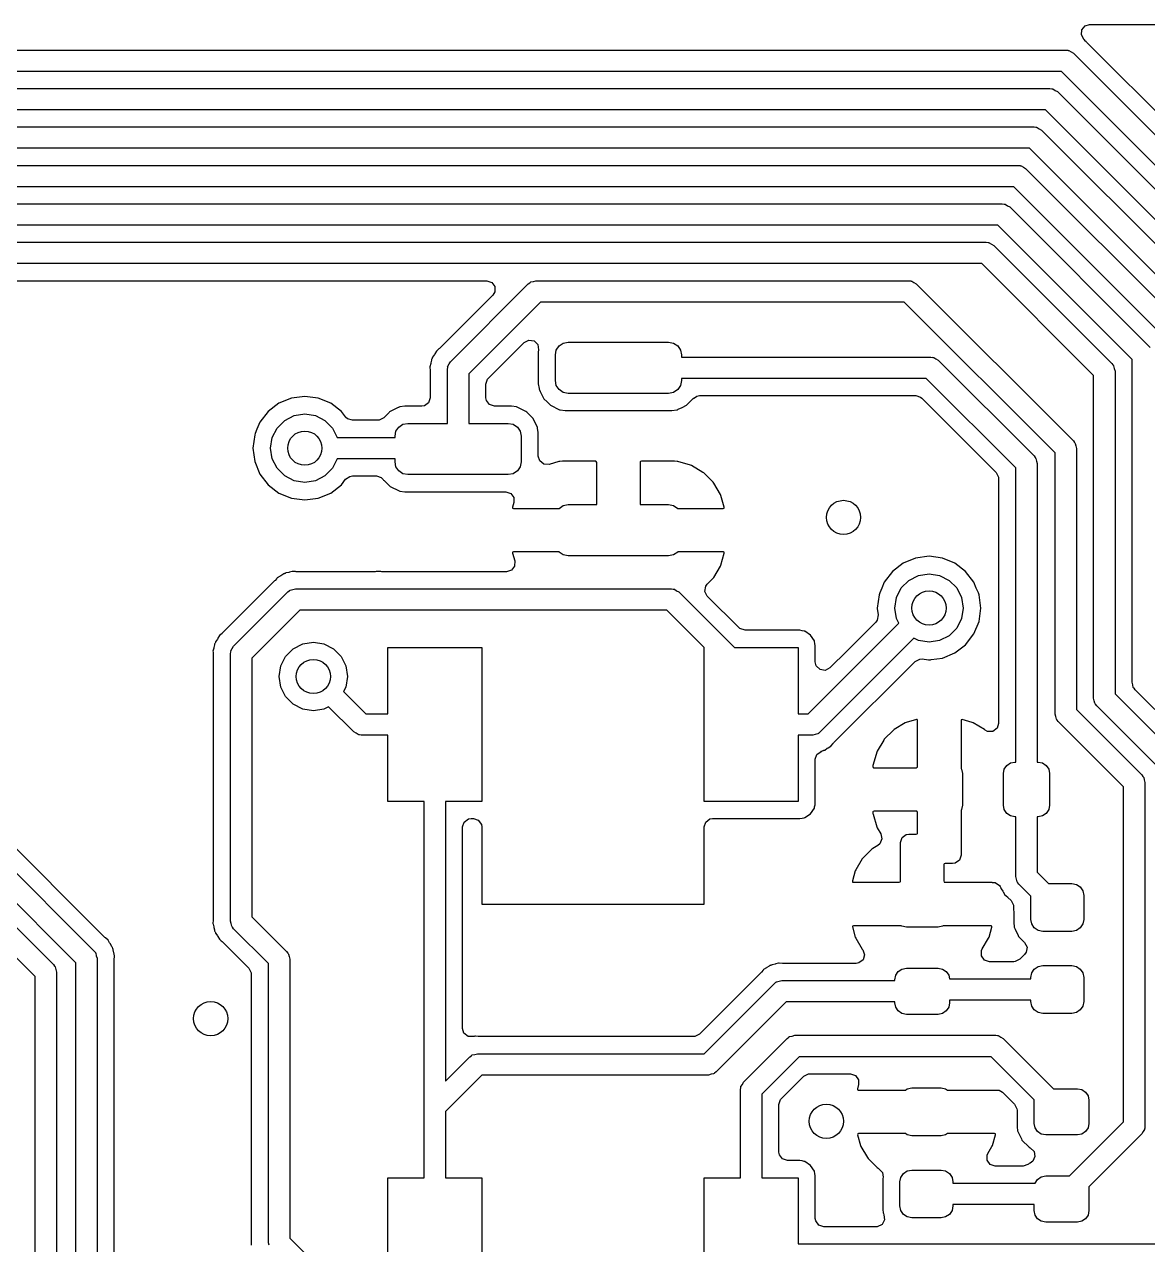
# Model space of a CAD drawing. Extents: x -27 to 355, y -108 to 35.
# Drawn here: x 295.02 to 308.16, y 20.16 to 34.42 of the extents above; entities that cross this region are included whole.
import ezdxf

# ---------------------------------------------------------------- set-up
doc = ezdxf.new("R2010")
doc.units = 0
doc.layers.add('BLACK', color=7, linetype='CONTINUOUS')

msp = doc.modelspace()

# ---------------------------------------------------------------- linework, layer by layer
at = {"layer": 'BLACK', "linetype": 'CONTINUOUS'}
for p, q in [((307.386, 34.3626), (307.425, 34.4095)), ((307.425, 34.4095), (307.478, 34.4245)), ((307.478, 34.4245), (315.991, 34.4245)), ((307.382, 34.3015), (307.386, 34.3626)), ((307.412, 34.2535), (307.382, 34.3015)), ((307.412, 34.2532), (307.412, 34.2535)), ((307.435, 34.2264), (307.412, 34.2532)), ((279.077, 34.125), (307.2, 34.125)), ((307.2, 34.125), (307.222, 34.1218)), ((307.222, 34.1218), (307.227, 34.1221)), ((307.227, 34.1221), (307.229, 34.1208)), ((307.229, 34.1208), (307.236, 34.1199)), ((307.236, 34.1199), (307.261, 34.1032)), ((307.261, 34.1032), (307.288, 34.0884)), ((307.437, 34.2234), (307.435, 34.2264)), ((307.443, 34.2171), (307.437, 34.2234)), ((312.217, 29.4433), (307.443, 34.2171)), ((307.288, 34.0884), (312.088, 29.2884)), ((307.148, 33.875), (279.129, 33.875)), ((311.875, 29.1482), (307.148, 33.875)), ((279.264, 33.6755), (307.014, 33.6755)), ((307.014, 33.6755), (307.036, 33.6723)), ((307.036, 33.6723), (307.04, 33.6726)), ((307.04, 33.6726), (307.043, 33.6713)), ((307.043, 33.6713), (307.049, 33.6703)), ((307.049, 33.6703), (307.075, 33.6536)), ((307.075, 33.6536), (307.102, 33.6389)), ((307.102, 33.6389), (311.639, 29.1022)), ((306.962, 33.4255), (279.315, 33.4255)), ((311.425, 28.962), (306.962, 33.4255)), ((279.45, 33.226), (306.828, 33.226)), ((306.828, 33.226), (306.85, 33.2228)), ((306.85, 33.2228), (306.854, 33.2231)), ((306.854, 33.2231), (306.857, 33.2217)), ((306.857, 33.2217), (306.863, 33.2208)), ((306.863, 33.2208), (306.889, 33.2041)), ((306.889, 33.2041), (306.916, 33.1893)), ((306.916, 33.1893), (311.189, 28.916)), ((306.776, 32.976), (279.502, 32.976)), ((310.976, 28.7758), (306.776, 32.976)), ((279.636, 32.7764), (306.641, 32.7764)), ((306.641, 32.7764), (306.663, 32.7732)), ((306.663, 32.7732), (306.668, 32.7736)), ((306.668, 32.7736), (306.671, 32.7722)), ((306.671, 32.7722), (306.677, 32.7713)), ((306.677, 32.7713), (306.703, 32.7546)), ((306.703, 32.7546), (306.73, 32.7398)), ((306.73, 32.7398), (310.74, 28.7298)), ((306.59, 32.5264), (279.688, 32.5264)), ((310.526, 28.5896), (306.59, 32.5264)), ((279.822, 32.3269), (306.455, 32.3269)), ((306.455, 32.3269), (306.477, 32.3237)), ((306.477, 32.3237), (306.482, 32.3241)), ((306.482, 32.3241), (306.484, 32.3227)), ((306.484, 32.3227), (306.491, 32.3218)), ((306.491, 32.3218), (306.517, 32.3051)), ((306.517, 32.3051), (306.544, 32.2903)), ((306.544, 32.2903), (308.187, 30.6465)), ((306.403, 32.0769), (279.874, 32.0769)), ((307.974, 30.5063), (306.403, 32.0769)), ((294.152, 31.8774), (306.269, 31.8774)), ((306.269, 31.8774), (306.291, 31.8742)), ((306.291, 31.8742), (306.296, 31.8745)), ((306.296, 31.8745), (306.298, 31.8732)), ((306.298, 31.8732), (306.305, 31.8723)), ((306.305, 31.8723), (306.33, 31.8556)), ((306.33, 31.8556), (306.357, 31.8408)), ((306.357, 31.8408), (307.738, 30.4603)), ((306.217, 31.6274), (294.204, 31.6274)), ((307.525, 30.3201), (306.217, 31.6274)), ((294.328, 31.4269), (300.428, 31.4269)), ((300.004, 30.4809), (300.914, 31.3913)), ((300.428, 31.4269), (300.486, 31.408)), ((300.486, 31.408), (300.522, 31.3585)), ((300.914, 31.3913), (300.932, 31.4046)), ((300.932, 31.4046), (300.935, 31.4081)), ((300.935, 31.4081), (300.938, 31.4089)), ((300.938, 31.4089), (300.943, 31.4127)), ((300.943, 31.4127), (300.973, 31.4192)), ((300.973, 31.4192), (301.003, 31.4279)), ((301.003, 31.4279), (305.363, 31.4279)), ((305.363, 31.4279), (305.385, 31.4247)), ((305.385, 31.4247), (305.389, 31.425)), ((305.389, 31.425), (305.392, 31.4237)), ((305.392, 31.4237), (305.398, 31.4227)), ((305.398, 31.4227), (305.424, 31.406)), ((305.424, 31.406), (305.451, 31.3913)), ((305.451, 31.3913), (307.288, 29.5541)), ((300.498, 31.2579), (299.875, 30.6358)), ((300.522, 31.2973), (300.498, 31.2579)), ((300.522, 31.3585), (300.522, 31.2973)), ((301.055, 31.1779), (300.217, 30.3407)), ((305.311, 31.1779), (301.055, 31.1779)), ((307.075, 29.4139), (305.311, 31.1779)), ((300.447, 30.2867), (300.866, 30.7053)), ((300.866, 30.7053), (300.92, 30.733)), ((300.92, 30.733), (300.981, 30.7235)), ((300.981, 30.7235), (301.024, 30.6802)), ((301.024, 30.6802), (301.034, 30.621)), ((301.274, 30.6661), (301.323, 30.6986)), ((301.323, 30.6986), (301.38, 30.71)), ((301.38, 30.71), (302.555, 30.71)), ((302.555, 30.71), (302.612, 30.6986)), ((302.612, 30.6986), (302.661, 30.6661)), ((299.793, 30.5322), (299.791, 30.5238)), ((299.815, 30.564), (299.793, 30.5322)), ((299.82, 30.5713), (299.815, 30.564)), ((299.822, 30.5745), (299.82, 30.5713)), ((299.839, 30.605), (299.822, 30.5745)), ((299.869, 30.6299), (299.839, 30.605)), ((299.875, 30.6358), (299.869, 30.6299)), ((301.034, 30.621), (301.029, 30.5932)), ((301.029, 30.5932), (301.029, 30.2268)), ((301.23, 30.56), (301.241, 30.6174)), ((301.23, 30.26), (301.23, 30.56)), ((301.241, 30.6174), (301.274, 30.6661)), ((302.661, 30.6661), (302.694, 30.6174)), ((302.694, 30.6174), (302.705, 30.56)), ((302.705, 30.56), (302.705, 30.535)), ((302.705, 30.535), (305.62, 30.535)), ((305.62, 30.535), (305.642, 30.5318)), ((305.642, 30.5318), (305.647, 30.5321)), ((305.647, 30.5321), (305.649, 30.5308)), ((305.649, 30.5308), (305.656, 30.5299)), ((288.334, 30.4582), (295.36, 23.4325)), ((299.773, 30.4588), (299.763, 30.4213)), ((299.763, 30.4213), (299.764, 30.4127)), ((299.764, 30.4127), (299.767, 30.3826)), ((299.775, 30.4673), (299.773, 30.4588)), ((299.78, 30.497), (299.775, 30.4673)), ((299.782, 30.5055), (299.78, 30.497)), ((299.78, 30.497), (299.78, 30.497)), ((299.786, 30.513), (299.782, 30.5055)), ((299.788, 30.5185), (299.786, 30.513)), ((299.791, 30.5238), (299.788, 30.5185)), ((299.967, 30.3925), (299.971, 30.4145)), ((299.967, 29.76), (299.967, 30.3925)), ((299.97, 30.4191), (299.972, 30.4216)), ((299.971, 30.4145), (299.97, 30.4191)), ((299.972, 30.4216), (299.973, 30.428)), ((299.973, 30.428), (299.989, 30.4539)), ((299.989, 30.4539), (300.004, 30.4809)), ((305.656, 30.5299), (305.681, 30.5132)), ((305.681, 30.5132), (305.708, 30.4984)), ((305.708, 30.4984), (306.828, 29.3784)), ((307.738, 30.4603), (307.751, 30.4424)), ((307.751, 30.4424), (307.755, 30.4394)), ((307.755, 30.4394), (307.756, 30.4367)), ((307.756, 30.4367), (307.759, 30.4315)), ((307.759, 30.4315), (307.766, 30.4014)), ((307.766, 30.4014), (307.775, 30.3719)), ((307.974, 26.7331), (307.974, 30.5063)), ((299.767, 30.3826), (299.767, 30.374)), ((299.767, 30.374), (299.767, 30.0595)), ((300.217, 30.3407), (300.217, 29.76)), ((300.418, 30.2167), (300.437, 30.2749)), ((300.437, 30.2749), (300.447, 30.2867)), ((301.241, 30.2026), (301.23, 30.26)), ((302.705, 30.26), (302.694, 30.2026)), ((305.568, 30.285), (302.705, 30.285)), ((302.705, 30.285), (302.705, 30.26)), ((306.615, 29.2382), (305.568, 30.285)), ((307.525, 26.5469), (307.525, 30.3201)), ((307.775, 30.3719), (307.775, 26.5987)), ((295.146, 23.2924), (288.194, 30.2448)), ((300.418, 30.0595), (300.418, 30.2167)), ((301.029, 30.2268), (301.03, 30.2232)), ((301.03, 30.2232), (301.03, 30.2232)), ((301.03, 30.2232), (301.039, 30.1655)), ((301.039, 30.1655), (301.04, 30.1579)), ((301.04, 30.1579), (301.043, 30.151)), ((301.043, 30.151), (301.043, 30.151)), ((301.043, 30.151), (301.052, 30.1329)), ((301.052, 30.1329), (301.091, 30.0531)), ((301.274, 30.1539), (301.241, 30.2026)), ((301.323, 30.1214), (301.274, 30.1539)), ((301.38, 30.11), (301.323, 30.1214)), ((302.555, 30.11), (301.38, 30.11)), ((302.612, 30.1214), (302.555, 30.11)), ((302.661, 30.1539), (302.612, 30.1214)), ((302.694, 30.2026), (302.661, 30.1539)), ((297.997, 29.9945), (297.872, 29.8983)), ((298.143, 30.055), (297.997, 29.9945)), ((298.3, 30.0757), (298.143, 30.055)), ((298.457, 30.055), (298.3, 30.0757)), ((298.603, 29.9945), (298.457, 30.055)), ((298.728, 29.8983), (298.603, 29.9945)), ((299.468, 29.96), (299.411, 29.9515)), ((299.472, 29.9605), (299.468, 29.96)), ((299.468, 29.96), (299.468, 29.96)), ((299.668, 29.9605), (299.472, 29.9605)), ((299.699, 29.9653), (299.668, 29.9605)), ((299.748, 30.0013), (299.699, 29.9653)), ((299.767, 30.0595), (299.748, 30.0013)), ((300.423, 30.0289), (300.418, 30.0595)), ((300.459, 29.9794), (300.423, 30.0289)), ((300.517, 29.9605), (300.459, 29.9794)), ((300.713, 29.9605), (300.517, 29.9605)), ((300.717, 29.96), (300.713, 29.9605)), ((300.774, 29.9516), (300.717, 29.96)), ((300.717, 29.96), (300.717, 29.96)), ((301.091, 30.0531), (301.097, 30.0474)), ((301.097, 30.0474), (301.133, 30.0116)), ((301.133, 30.0116), (301.174, 29.9707)), ((301.174, 29.9707), (301.278, 29.9195)), ((302.712, 29.9468), (302.762, 29.9711)), ((302.762, 29.9711), (302.77, 29.9794)), ((302.77, 29.9794), (302.844, 30.0536)), ((302.844, 30.0536), (302.846, 30.0515)), ((302.846, 30.0515), (302.884, 30.0794)), ((302.884, 30.0794), (302.916, 30.0845)), ((302.916, 30.0845), (305.444, 30.0845)), ((305.444, 30.0845), (305.502, 30.0656)), ((305.502, 30.0656), (305.514, 30.0555)), ((305.514, 30.0555), (306.386, 29.1842)), ((297.872, 29.8983), (297.775, 29.7728)), ((298.065, 29.7936), (298.176, 29.8504)), ((298.176, 29.8504), (298.3, 29.87)), ((298.3, 29.87), (298.424, 29.8504)), ((298.424, 29.8504), (298.535, 29.7936)), ((298.776, 29.8359), (298.728, 29.8983)), ((298.777, 29.8342), (298.776, 29.8359)), ((298.798, 29.8144), (298.777, 29.8342)), ((299.224, 29.8246), (299.169, 29.7967)), ((299.229, 29.8299), (299.224, 29.8246)), ((299.286, 29.8863), (299.229, 29.8299)), ((299.292, 29.8931), (299.286, 29.8863)), ((299.298, 29.8989), (299.292, 29.8931)), ((299.391, 29.9444), (299.298, 29.8989)), ((299.396, 29.947), (299.391, 29.9444)), ((299.403, 29.9504), (299.396, 29.947)), ((299.396, 29.947), (299.396, 29.947)), ((299.41, 29.9515), (299.403, 29.9504)), ((299.411, 29.9515), (299.41, 29.9515)), ((300.782, 29.9505), (300.774, 29.9516)), ((300.774, 29.9516), (300.774, 29.9516)), ((300.886, 29.8993), (300.782, 29.9505)), ((300.896, 29.8896), (300.886, 29.8993)), ((300.962, 29.8235), (300.896, 29.8896)), ((300.969, 29.8169), (300.962, 29.8235)), ((301.278, 29.9195), (301.286, 29.9184)), ((301.286, 29.9184), (301.286, 29.9184)), ((301.286, 29.9184), (301.343, 29.91)), ((301.343, 29.91), (301.343, 29.91)), ((301.343, 29.91), (301.347, 29.9095)), ((301.347, 29.9095), (302.588, 29.9095)), ((302.588, 29.9095), (302.592, 29.91)), ((302.592, 29.91), (302.649, 29.9185)), ((302.592, 29.91), (302.592, 29.91)), ((302.649, 29.9185), (302.65, 29.9185)), ((302.65, 29.9185), (302.657, 29.9196)), ((302.657, 29.9196), (302.668, 29.9251)), ((302.668, 29.9251), (302.712, 29.9468)), ((297.741, 29.6907), (297.721, 29.6417)), ((297.775, 29.7728), (297.741, 29.6907)), ((297.92, 29.5936), (297.976, 29.7051)), ((297.976, 29.7051), (298.065, 29.7936)), ((298.535, 29.7936), (298.624, 29.7051)), ((298.624, 29.7051), (298.68, 29.595)), ((298.856, 29.7955), (298.798, 29.8144)), ((299.154, 29.7955), (298.856, 29.7955)), ((299.169, 29.7967), (299.154, 29.7955)), ((299.366, 29.6674), (299.399, 29.7161)), ((299.399, 29.7161), (299.448, 29.7486)), ((299.448, 29.7486), (299.505, 29.76)), ((299.505, 29.76), (299.967, 29.76)), ((300.217, 29.76), (300.68, 29.76)), ((300.68, 29.76), (300.737, 29.7486)), ((300.737, 29.7486), (300.786, 29.7161)), ((300.786, 29.7161), (300.819, 29.6674)), ((301.02, 29.7121), (300.969, 29.8169)), ((301.021, 29.7045), (301.02, 29.7121)), ((301.029, 29.6533), (301.021, 29.7045)), ((301.021, 29.7045), (301.021, 29.7045)), ((297.715, 29.6268), (297.694, 29.47)), ((297.721, 29.6417), (297.715, 29.6268)), ((297.9, 29.47), (297.92, 29.5936)), ((298.68, 29.595), (299.355, 29.595)), ((299.355, 29.61), (299.366, 29.6674)), ((299.355, 29.595), (299.355, 29.61)), ((300.819, 29.6674), (300.83, 29.61)), ((300.83, 29.61), (300.83, 29.31)), ((301.03, 29.6432), (301.029, 29.6533)), ((301.03, 29.3755), (301.03, 29.6432)), ((307.288, 29.5541), (307.302, 29.5363)), ((307.302, 29.5363), (307.305, 29.5332)), ((307.305, 29.5332), (307.306, 29.5305)), ((297.694, 29.47), (297.715, 29.3132)), ((297.92, 29.3464), (297.9, 29.47)), ((307.075, 26.3607), (307.075, 29.4139)), ((307.306, 29.5305), (307.31, 29.5254)), ((307.31, 29.5254), (307.316, 29.4953)), ((307.316, 29.4953), (307.325, 29.4657)), ((307.325, 29.4657), (307.325, 26.4125)), ((297.715, 29.3132), (297.775, 29.1672)), ((297.976, 29.2349), (297.92, 29.3464)), ((298.68, 29.345), (298.624, 29.2349)), ((299.355, 29.345), (298.68, 29.345)), ((299.355, 29.31), (299.355, 29.345)), ((299.366, 29.2526), (299.355, 29.31)), ((299.399, 29.2039), (299.366, 29.2526)), ((300.819, 29.2526), (300.786, 29.2039)), ((300.83, 29.31), (300.819, 29.2526)), ((301.048, 29.3199), (301.03, 29.3755)), ((301.096, 29.2824), (301.048, 29.3199)), ((301.157, 29.2805), (301.096, 29.2824)), ((301.271, 29.3137), (301.157, 29.2805)), ((301.281, 29.3155), (301.271, 29.3137)), ((301.312, 29.3178), (301.281, 29.3155)), ((301.315, 29.318), (301.312, 29.3178)), ((301.705, 29.318), (301.315, 29.318)), ((301.709, 29.315), (301.705, 29.318)), ((301.714, 29.3023), (301.709, 29.315)), ((301.714, 28.81), (301.714, 29.3023)), ((302.224, 29.3139), (302.221, 29.3098)), ((302.221, 29.3098), (302.221, 28.81)), ((302.237, 29.318), (302.224, 29.3139)), ((302.62, 29.318), (302.237, 29.318)), ((302.623, 29.3178), (302.62, 29.318)), ((302.654, 29.3155), (302.623, 29.3178)), ((302.664, 29.3137), (302.654, 29.3155)), ((302.812, 29.2704), (302.664, 29.3137)), ((302.824, 29.2655), (302.812, 29.2704)), ((302.956, 29.1872), (302.824, 29.2655)), ((306.828, 29.3784), (306.842, 29.3605)), ((306.842, 29.3605), (306.845, 29.3575)), ((306.845, 29.3575), (306.846, 29.3548)), ((306.846, 29.3548), (306.85, 29.3496)), ((306.85, 29.3496), (306.856, 29.3195)), ((306.856, 29.3195), (306.865, 29.29)), ((306.865, 29.29), (306.865, 25.8)), ((297.775, 29.1672), (297.872, 29.0417)), ((298.065, 29.1464), (297.976, 29.2349)), ((298.176, 29.0896), (298.065, 29.1464)), ((298.535, 29.1464), (298.424, 29.0896)), ((298.624, 29.2349), (298.535, 29.1464)), ((298.728, 29.0417), (298.777, 29.1058)), ((298.777, 29.1058), (298.828, 29.1404)), ((298.828, 29.1404), (298.856, 29.1445)), ((298.856, 29.1445), (299.137, 29.1445)), ((299.137, 29.1445), (299.195, 29.1256)), ((299.195, 29.1256), (299.214, 29.1064)), ((299.214, 29.1064), (299.216, 29.1031)), ((299.448, 29.1714), (299.399, 29.2039)), ((299.505, 29.16), (299.448, 29.1714)), ((300.68, 29.16), (299.505, 29.16)), ((300.737, 29.1714), (300.68, 29.16)), ((300.786, 29.2039), (300.737, 29.1714)), ((302.966, 29.1797), (302.956, 29.1872)), ((303.075, 29.0709), (302.966, 29.1797)), ((306.386, 29.1842), (306.413, 29.1297)), ((306.413, 29.1297), (306.414, 29.1142)), ((306.414, 29.1142), (306.414, 26.2523)), ((306.615, 25.8), (306.615, 29.2382)), ((297.872, 29.0417), (297.997, 28.9455)), ((298.3, 29.07), (298.176, 29.0896)), ((298.424, 29.0896), (298.3, 29.07)), ((298.603, 28.9455), (298.728, 29.0417)), ((299.216, 29.1031), (299.222, 29.0974)), ((299.222, 29.0974), (299.229, 29.0904)), ((299.229, 29.0904), (299.299, 29.0207)), ((299.299, 29.0207), (299.403, 28.9695)), ((299.403, 28.9695), (299.411, 28.9684)), ((299.411, 28.9684), (299.411, 28.9684)), ((299.411, 28.9684), (299.468, 28.96)), ((303.082, 29.0611), (303.075, 29.0709)), ((303.161, 28.9288), (303.082, 29.0611)), ((297.997, 28.9455), (298.143, 28.885)), ((298.143, 28.885), (298.3, 28.8643)), ((298.3, 28.8643), (298.457, 28.885)), ((298.457, 28.885), (298.603, 28.9455)), ((299.468, 28.96), (299.468, 28.96)), ((299.468, 28.96), (299.472, 28.9595)), ((299.472, 28.9595), (300.65, 28.9595)), ((300.65, 28.9595), (300.708, 28.9406)), ((300.708, 28.9406), (300.744, 28.8911)), ((300.745, 28.8329), (300.729, 28.7791)), ((300.744, 28.8911), (300.745, 28.8329)), ((303.165, 28.9174), (303.161, 28.9288)), ((303.206, 28.7783), (303.165, 28.9174)), ((300.729, 28.7791), (300.73, 28.7671)), ((300.73, 28.7671), (300.74, 28.764)), ((300.74, 28.764), (301.273, 28.764)), ((301.273, 28.764), (301.274, 28.7661)), ((301.274, 28.7661), (301.323, 28.7986)), ((301.323, 28.7986), (301.38, 28.81)), ((301.38, 28.81), (301.714, 28.81)), ((302.221, 28.81), (302.555, 28.81)), ((302.555, 28.81), (302.612, 28.7986)), ((302.612, 28.7986), (302.661, 28.7661)), ((302.661, 28.7661), (302.662, 28.764)), ((302.662, 28.764), (303.194, 28.764)), ((303.194, 28.764), (303.206, 28.7677)), ((303.206, 28.7677), (303.206, 28.7783)), ((300.741, 28.256), (300.729, 28.2523)), ((300.729, 28.2523), (300.729, 28.2417)), ((301.273, 28.256), (300.741, 28.256)), ((301.274, 28.2539), (301.273, 28.256)), ((301.323, 28.2214), (301.274, 28.2539)), ((302.661, 28.2539), (302.612, 28.2214)), ((302.662, 28.256), (302.661, 28.2539)), ((303.195, 28.256), (302.662, 28.256)), ((303.205, 28.2529), (303.195, 28.256)), ((303.206, 28.2409), (303.205, 28.2529)), ((300.729, 28.2417), (300.755, 28.1521)), ((300.755, 28.1521), (300.753, 28.091)), ((301.38, 28.21), (301.323, 28.2214)), ((302.555, 28.21), (301.38, 28.21)), ((302.612, 28.2214), (302.555, 28.21)), ((303.165, 28.1026), (303.206, 28.2409)), ((305.297, 28.1245), (305.172, 28.0283)), ((305.443, 28.185), (305.297, 28.1245)), ((305.6, 28.2057), (305.443, 28.185)), ((305.757, 28.185), (305.6, 28.2057)), ((305.903, 28.1245), (305.757, 28.185)), ((306.028, 28.0283), (305.903, 28.1245)), ((298.011, 27.9725), (297.977, 27.953)), ((298.018, 27.9771), (298.011, 27.9725)), ((298.043, 27.9944), (298.018, 27.9771)), ((298.05, 27.9994), (298.043, 27.9944)), ((298.043, 27.9944), (298.043, 27.9944)), ((298.058, 28.0016), (298.05, 27.9994)), ((298.064, 28.0041), (298.058, 28.0016)), ((298.069, 28.0061), (298.064, 28.0041)), ((298.077, 28.0104), (298.069, 28.0061)), ((298.115, 28.0172), (298.077, 28.0104)), ((298.123, 28.019), (298.115, 28.0172)), ((298.153, 28.0269), (298.123, 28.019)), ((298.161, 28.0291), (298.153, 28.0269)), ((298.153, 28.0269), (298.153, 28.0269)), ((298.193, 28.0263), (298.161, 28.0291)), ((298.2, 28.0257), (298.193, 28.0263)), ((298.208, 28.0253), (298.2, 28.0257)), ((299.124, 28.0253), (298.208, 28.0253)), ((299.135, 28.0267), (299.124, 28.0253)), ((299.144, 28.027), (299.135, 28.0263)), ((299.135, 28.0263), (299.135, 28.0267)), ((299.152, 28.0293), (299.144, 28.027)), ((299.186, 28.0263), (299.152, 28.0293)), ((299.191, 28.0259), (299.186, 28.0263)), ((299.2, 28.0255), (299.191, 28.0259)), ((300.66, 28.0255), (299.2, 28.0255)), ((300.716, 28.0426), (300.66, 28.0255)), ((300.753, 28.091), (300.716, 28.0426)), ((303.082, 27.9589), (303.161, 28.0912)), ((303.161, 28.0912), (303.165, 28.1026)), ((305.172, 28.0283), (305.075, 27.9028)), ((305.365, 27.9236), (305.476, 27.9804)), ((305.476, 27.9804), (305.6, 28)), ((305.6, 28), (305.724, 27.9804)), ((305.724, 27.9804), (305.835, 27.9236)), ((306.125, 27.9028), (306.028, 28.0283)), ((297.946, 27.9169), (297.338, 27.3089)), ((297.952, 27.9233), (297.946, 27.9169)), ((297.972, 27.9464), (297.952, 27.9233)), ((297.977, 27.953), (297.972, 27.9464)), ((298.16, 27.8162), (298.19, 27.8248)), ((298.19, 27.8248), (299.18, 27.8248)), ((299.18, 27.8248), (299.181, 27.825)), ((299.181, 27.825), (302.587, 27.825)), ((302.587, 27.825), (302.609, 27.8218)), ((302.609, 27.8218), (302.613, 27.8221)), ((302.613, 27.8221), (302.616, 27.8208)), ((302.616, 27.8208), (302.622, 27.8199)), ((302.979, 27.7953), (302.988, 27.8557)), ((302.988, 27.8557), (303.006, 27.8808)), ((303.006, 27.8808), (303.075, 27.9491)), ((303.075, 27.9491), (303.082, 27.9589)), ((305.047, 27.8338), (305.023, 27.7767)), ((305.075, 27.9028), (305.047, 27.8338)), ((305.22, 27.7236), (305.276, 27.8351)), ((305.276, 27.8351), (305.365, 27.9236)), ((305.835, 27.9236), (305.924, 27.8351)), ((305.924, 27.8351), (305.98, 27.7236)), ((306.153, 27.8338), (306.125, 27.9028)), ((306.177, 27.7767), (306.153, 27.8338)), ((297.467, 27.154), (298.101, 27.7882)), ((298.101, 27.7882), (298.119, 27.8015)), ((298.119, 27.8015), (298.122, 27.805)), ((298.122, 27.805), (298.125, 27.8058)), ((298.125, 27.8058), (298.13, 27.8097)), ((298.13, 27.8097), (298.16, 27.8162)), ((302.622, 27.8199), (302.648, 27.8032)), ((302.648, 27.8032), (302.675, 27.7884)), ((302.675, 27.7884), (303.324, 27.14)), ((303.006, 27.7408), (302.979, 27.7953)), ((303.378, 27.3695), (303.006, 27.7408)), ((305.015, 27.7568), (304.994, 27.6)), ((305.023, 27.7767), (305.015, 27.7568)), ((305.2, 27.6), (305.22, 27.7236)), ((305.98, 27.7236), (306, 27.6)), ((306.185, 27.7568), (306.177, 27.7767)), ((306.206, 27.6), (306.185, 27.7568)), ((298.241, 27.5748), (297.68, 27.0138)), ((299.181, 27.5748), (298.241, 27.5748)), ((302.535, 27.575), (299.181, 27.575)), ((299.181, 27.575), (299.181, 27.5748)), ((302.97, 27.14), (302.535, 27.575)), ((304.994, 27.6), (304.995, 27.5936)), ((304.995, 27.5936), (304.995, 27.5936)), ((304.995, 27.5936), (305.005, 27.52)), ((305.22, 27.4764), (305.2, 27.6)), ((306, 27.6), (305.98, 27.4764)), ((306.185, 27.4432), (306.206, 27.6)), ((304.188, 26.365), (305.247, 27.4234)), ((304.977, 27.437), (304.641, 27.1012)), ((304.994, 27.4598), (304.977, 27.437)), ((305.005, 27.52), (304.994, 27.4598)), ((305.247, 27.4234), (305.22, 27.4764)), ((305.98, 27.4764), (305.924, 27.3649)), ((306.125, 27.2972), (306.185, 27.4432)), ((297.302, 27.2781), (297.284, 27.2472)), ((297.332, 27.3031), (297.302, 27.2781)), ((297.338, 27.3089), (297.332, 27.3031)), ((303.389, 27.3594), (303.378, 27.3695)), ((303.448, 27.3405), (303.389, 27.3594)), ((304.09, 27.3405), (303.448, 27.3405)), ((304.116, 27.3353), (304.09, 27.3405)), ((304.139, 27.3308), (304.116, 27.3353)), ((304.148, 27.3289), (304.139, 27.3308)), ((304.139, 27.3308), (304.139, 27.3308)), ((304.215, 27.2846), (304.148, 27.3289)), ((304.259, 27.2182), (304.215, 27.2846)), ((305.835, 27.2764), (305.724, 27.2196)), ((305.924, 27.3649), (305.835, 27.2764)), ((306.028, 27.1717), (306.125, 27.2972)), ((297.236, 27.132), (297.226, 27.0944)), ((297.238, 27.1404), (297.236, 27.132)), ((297.243, 27.1701), (297.238, 27.1404)), ((297.245, 27.1787), (297.243, 27.1701)), ((297.243, 27.1701), (297.243, 27.1701)), ((297.249, 27.1862), (297.245, 27.1787)), ((297.251, 27.1917), (297.249, 27.1862)), ((297.254, 27.1969), (297.251, 27.1917)), ((297.256, 27.2053), (297.254, 27.1969)), ((297.278, 27.2371), (297.256, 27.2053)), ((297.283, 27.2444), (297.278, 27.2371)), ((297.284, 27.2472), (297.283, 27.2444)), ((297.436, 27.1011), (297.452, 27.127)), ((297.452, 27.127), (297.467, 27.154)), ((298.076, 27.0351), (298.165, 27.1236)), ((298.165, 27.1236), (298.276, 27.1804)), ((298.276, 27.1804), (298.4, 27.2)), ((298.4, 27.2), (298.524, 27.1804)), ((298.524, 27.1804), (298.635, 27.1236)), ((298.635, 27.1236), (298.724, 27.0351)), ((299.27, 26.365), (299.27, 27.14)), ((299.27, 27.14), (300.37, 27.14)), ((300.37, 27.14), (300.37, 25.34)), ((302.97, 25.34), (302.97, 27.14)), ((302.97, 27.14), (302.97, 27.14)), ((303.324, 27.14), (304.07, 27.14)), ((304.07, 27.14), (304.07, 26.365)), ((304.261, 27.2087), (304.259, 27.2182)), ((304.265, 27.1878), (304.261, 27.2087)), ((304.261, 27.2087), (304.261, 27.2087)), ((304.27, 27.1597), (304.265, 27.1878)), ((304.27, 26.9698), (304.27, 27.1597)), ((305.423, 27.2466), (304.328, 26.1516)), ((305.476, 27.2196), (305.423, 27.2466)), ((305.6, 27.2), (305.476, 27.2196)), ((305.724, 27.2196), (305.6, 27.2)), ((305.903, 27.0755), (306.028, 27.1717)), ((297.226, 27.0944), (297.227, 27.0858)), ((297.227, 27.0858), (297.23, 27.0557)), ((297.23, 27.0557), (297.23, 27.0471)), ((297.23, 27.0471), (297.23, 23.9584)), ((297.43, 27.0656), (297.434, 27.0877)), ((297.43, 23.9399), (297.43, 27.0656)), ((297.433, 27.0923), (297.435, 27.0947)), ((297.434, 27.0877), (297.433, 27.0923)), ((297.435, 27.0947), (297.436, 27.1011)), ((297.68, 27.0138), (297.68, 23.9917)), ((298.02, 26.9236), (298.076, 27.0351)), ((298.724, 27.0351), (298.78, 26.9236)), ((304.281, 26.9249), (304.27, 26.9698)), ((304.641, 27.1012), (304.44, 26.8998)), ((304.483, 26.0229), (305.437, 26.9767)), ((305.437, 26.9767), (305.492, 27.0045)), ((305.492, 27.0045), (305.52, 27.0049)), ((305.52, 27.0049), (305.594, 26.9952)), ((305.594, 26.9952), (305.594, 26.9952)), ((305.594, 26.9952), (305.6, 26.9943)), ((305.6, 26.9943), (305.616, 26.9964)), ((305.616, 26.9964), (305.626, 26.9977)), ((305.626, 26.9977), (305.757, 27.015)), ((305.757, 27.015), (305.903, 27.0755)), ((292.525, 26.903), (295.834, 23.5937)), ((295.963, 23.7486), (292.754, 26.9571)), ((298, 26.8), (298.02, 26.9236)), ((298.78, 26.9236), (298.8, 26.8)), ((304.325, 26.8816), (304.281, 26.9249)), ((304.385, 26.8721), (304.325, 26.8816)), ((304.44, 26.8998), (304.385, 26.8721)), ((295.621, 23.4536), (292.312, 26.7629)), ((298.02, 26.6764), (298, 26.8)), ((298.8, 26.8), (298.78, 26.6764)), ((307.983, 26.7035), (307.974, 26.7331)), ((307.989, 26.6734), (307.983, 26.7035)), ((298.076, 26.5649), (298.02, 26.6764)), ((298.165, 26.4764), (298.076, 26.5649)), ((298.78, 26.6764), (298.753, 26.6234)), ((298.753, 26.6234), (299.012, 26.365)), ((307.533, 26.5173), (307.525, 26.5469)), ((307.775, 26.5987), (308.538, 25.8353)), ((307.993, 26.6683), (307.989, 26.6734)), ((307.994, 26.6656), (307.993, 26.6683)), ((307.997, 26.6625), (307.994, 26.6656)), ((308.011, 26.6447), (307.997, 26.6625)), ((308.774, 25.8813), (308.011, 26.6447)), ((298.276, 26.4196), (298.165, 26.4764)), ((298.4, 26.4), (298.276, 26.4196)), ((298.524, 26.4196), (298.4, 26.4)), ((298.577, 26.4466), (298.524, 26.4196)), ((298.872, 26.1516), (298.577, 26.4466)), ((307.325, 26.4125), (308.088, 25.6491)), ((307.54, 26.4872), (307.533, 26.5173)), ((307.544, 26.4821), (307.54, 26.4872)), ((307.544, 26.4794), (307.544, 26.4821)), ((307.548, 26.4763), (307.544, 26.4794)), ((307.561, 26.4585), (307.548, 26.4763)), ((308.325, 25.6951), (307.561, 26.4585)), ((299.012, 26.365), (299.27, 26.365)), ((304.07, 26.365), (304.188, 26.365)), ((305.322, 26.2566), (305.193, 26.1803)), ((305.334, 26.2615), (305.322, 26.2566)), ((305.452, 26.2959), (305.334, 26.2615)), ((305.462, 26.2957), (305.452, 26.2959)), ((305.466, 26.2843), (305.462, 26.2957)), ((305.466, 25.7422), (305.466, 26.2843)), ((305.977, 26.2953), (305.974, 26.2851)), ((305.974, 26.2851), (305.974, 25.7252)), ((305.989, 26.2956), (305.977, 26.2953)), ((306.106, 26.2615), (305.989, 26.2956)), ((306.118, 26.2566), (306.106, 26.2615)), ((306.247, 26.1803), (306.118, 26.2566)), ((306.414, 26.2523), (306.396, 26.1941)), ((307.084, 26.3311), (307.075, 26.3607)), ((307.09, 26.3011), (307.084, 26.3311)), ((307.094, 26.2959), (307.09, 26.3011)), ((307.095, 26.2932), (307.094, 26.2959)), ((307.098, 26.2901), (307.095, 26.2932)), ((307.112, 26.2723), (307.098, 26.2901)), ((307.875, 25.5089), (307.112, 26.2723)), ((298.899, 26.1368), (298.872, 26.1516)), ((298.924, 26.1201), (298.899, 26.1368)), ((298.931, 26.1192), (298.924, 26.1201)), ((298.933, 26.1179), (298.931, 26.1192)), ((298.938, 26.1182), (298.933, 26.1179)), ((298.96, 26.115), (298.938, 26.1182)), ((299.27, 26.115), (298.96, 26.115)), ((299.27, 25.34), (299.27, 26.115)), ((304.24, 26.115), (304.07, 26.115)), ((304.07, 26.115), (304.07, 25.34)), ((304.27, 26.1237), (304.24, 26.115)), ((304.3, 26.1301), (304.27, 26.1237)), ((304.305, 26.134), (304.3, 26.1301)), ((304.308, 26.1348), (304.305, 26.134)), ((304.311, 26.1383), (304.308, 26.1348)), ((304.328, 26.1516), (304.311, 26.1383)), ((305.183, 26.1727), (305.077, 26.0666)), ((305.193, 26.1803), (305.183, 26.1727)), ((306.255, 26.1741), (306.247, 26.1803)), ((306.285, 26.1582), (306.255, 26.1741)), ((306.346, 26.1582), (306.285, 26.1582)), ((306.396, 26.1941), (306.346, 26.1582)), ((304.412, 25.9627), (304.419, 25.9674)), ((304.419, 25.9674), (304.452, 25.9868)), ((304.452, 25.9868), (304.477, 26.0166)), ((304.477, 26.0166), (304.483, 26.0229)), ((305.07, 26.0569), (304.993, 25.9278)), ((305.077, 26.0666), (305.07, 26.0569)), ((304.27, 25.8318), (304.289, 25.89)), ((304.27, 25.3203), (304.27, 25.8318)), ((304.289, 25.89), (304.337, 25.9243)), ((304.336, 25.9249), (304.339, 25.9258)), ((304.337, 25.9243), (304.336, 25.9249)), ((304.339, 25.9259), (304.34, 25.9261)), ((304.339, 25.9258), (304.339, 25.9259)), ((304.34, 25.9261), (304.345, 25.9279)), ((304.345, 25.9279), (304.353, 25.9294)), ((304.353, 25.9294), (304.361, 25.9337)), ((304.361, 25.9337), (304.366, 25.9357)), ((304.366, 25.9357), (304.371, 25.9382)), ((304.371, 25.9382), (304.38, 25.9404)), ((304.38, 25.9404), (304.41, 25.9619)), ((304.41, 25.9619), (304.412, 25.9627)), ((304.988, 25.9164), (304.946, 25.7712)), ((304.993, 25.9278), (304.988, 25.9164)), ((304.946, 25.7712), (304.944, 25.7613)), ((304.944, 25.7613), (304.944, 25.7496)), ((304.944, 25.7496), (304.947, 25.7367)), ((304.947, 25.7367), (304.949, 25.7346)), ((304.949, 25.7346), (304.952, 25.734)), ((304.952, 25.734), (305.45, 25.734)), ((305.45, 25.734), (305.463, 25.7381)), ((305.463, 25.7381), (305.466, 25.7422)), ((305.974, 25.7252), (305.98, 25.7167)), ((305.98, 25.7167), (305.99, 25.665)), ((306.47, 25.665), (306.48, 25.7167)), ((306.48, 25.7167), (306.51, 25.7605)), ((306.51, 25.7605), (306.553, 25.7897)), ((306.553, 25.7897), (306.605, 25.8)), ((306.605, 25.8), (306.615, 25.8)), ((306.865, 25.8), (306.875, 25.8)), ((306.875, 25.8), (306.927, 25.7897)), ((306.927, 25.7897), (306.97, 25.7605)), ((306.97, 25.7605), (307, 25.7167)), ((307, 25.7167), (307.01, 25.665)), ((305.99, 25.665), (305.99, 25.295)), ((306.47, 25.295), (306.47, 25.665)), ((307.01, 25.665), (307.01, 25.295)), ((308.088, 25.6491), (308.102, 25.6312)), ((308.102, 25.6312), (308.105, 25.6282)), ((308.105, 25.6282), (308.106, 25.6255)), ((308.106, 25.6255), (308.11, 25.6203)), ((308.11, 25.6203), (308.116, 25.5902)), ((308.116, 25.5902), (308.125, 25.5607)), ((308.125, 25.5607), (308.125, 21.54)), ((307.875, 21.5918), (307.875, 25.5089)), ((299.695, 25.34), (299.27, 25.34)), ((299.695, 20.94), (299.695, 25.34)), ((300.37, 25.34), (299.945, 25.34)), ((299.945, 25.34), (299.945, 22.0686)), ((304.07, 25.34), (302.97, 25.34)), ((304.215, 25.1954), (304.259, 25.2618)), ((304.259, 25.2618), (304.261, 25.2745)), ((304.261, 25.2745), (304.267, 25.3013)), ((304.267, 25.3013), (304.27, 25.3203)), ((305.99, 25.295), (305.98, 25.2433)), ((306.48, 25.2433), (306.47, 25.295)), ((307.01, 25.295), (307, 25.2433)), ((300.164, 25.0987), (300.214, 25.1347)), ((300.214, 25.1347), (300.244, 25.1395)), ((300.244, 25.1395), (300.271, 25.1395)), ((300.271, 25.1395), (300.329, 25.1206)), ((300.329, 25.1206), (300.365, 25.0711)), ((302.989, 25.0987), (303.038, 25.1347)), ((303.038, 25.1347), (303.069, 25.1395)), ((303.069, 25.1395), (304.09, 25.1395)), ((304.09, 25.1395), (304.117, 25.1449)), ((304.117, 25.1449), (304.139, 25.1492)), ((304.139, 25.1492), (304.148, 25.1511)), ((304.139, 25.1492), (304.139, 25.1492)), ((304.148, 25.1511), (304.215, 25.1954)), ((304.945, 25.2219), (304.943, 25.2193)), ((304.943, 25.2193), (304.943, 25.2163)), ((304.943, 25.2163), (304.944, 25.1987)), ((304.944, 25.1987), (304.946, 25.1888)), ((304.958, 25.226), (304.945, 25.2219)), ((304.946, 25.1888), (304.988, 25.0436)), ((305.458, 25.226), (304.958, 25.226)), ((305.462, 25.223), (305.458, 25.226)), ((305.466, 25.2103), (305.462, 25.223)), ((305.466, 24.9662), (305.466, 25.2103)), ((305.98, 25.2433), (305.974, 25.2348)), ((305.974, 25.2348), (305.974, 24.711)), ((306.51, 25.1995), (306.48, 25.2433)), ((306.553, 25.1703), (306.51, 25.1995)), ((306.605, 25.16), (306.553, 25.1703)), ((306.615, 25.16), (306.605, 25.16)), ((306.615, 24.46), (306.615, 25.16)), ((306.875, 25.16), (306.865, 25.16)), ((306.865, 25.16), (306.865, 24.5118)), ((306.927, 25.1703), (306.875, 25.16)), ((306.97, 25.1995), (306.927, 25.1703)), ((307, 25.2433), (306.97, 25.1995)), ((300.145, 25.0405), (300.164, 25.0987)), ((300.145, 22.6847), (300.145, 25.0405)), ((300.365, 25.0711), (300.37, 25.0405)), ((300.37, 25.0405), (300.37, 24.14)), ((302.97, 25.0405), (302.989, 25.0987)), ((302.97, 24.14), (302.97, 25.0405)), ((304.988, 25.0436), (304.993, 25.0322)), ((304.993, 25.0322), (305.036, 24.9602)), ((305.001, 24.8246), (304.943, 24.7903)), ((305.025, 24.8443), (305.001, 24.8246)), ((305.049, 24.9005), (305.025, 24.8443)), ((305.036, 24.9602), (305.049, 24.9005)), ((305.266, 24.859), (305.285, 24.9172)), ((305.266, 24.4022), (305.266, 24.859)), ((305.285, 24.9172), (305.334, 24.9532)), ((305.334, 24.9532), (305.365, 24.958)), ((305.365, 24.958), (305.45, 24.958)), ((305.45, 24.958), (305.463, 24.9621)), ((305.463, 24.9621), (305.466, 24.9662)), ((304.933, 24.7827), (304.827, 24.6766)), ((304.943, 24.7903), (304.933, 24.7827)), ((305.974, 24.711), (305.955, 24.6528)), ((304.82, 24.6669), (304.743, 24.5378)), ((304.827, 24.6766), (304.82, 24.6669)), ((305.777, 24.6079), (305.774, 24.6038)), ((305.774, 24.6038), (305.774, 24.4097)), ((305.79, 24.612), (305.777, 24.6079)), ((305.875, 24.612), (305.79, 24.612)), ((305.906, 24.6168), (305.875, 24.612)), ((305.955, 24.6528), (305.906, 24.6168)), ((304.738, 24.5264), (304.704, 24.4091)), ((304.704, 24.4091), (304.705, 24.3971)), ((304.705, 24.3971), (304.715, 24.394)), ((304.743, 24.5378), (304.738, 24.5264)), ((305.25, 24.394), (305.263, 24.3981)), ((305.263, 24.3981), (305.266, 24.4022)), ((305.774, 24.4097), (305.778, 24.397)), ((305.778, 24.397), (305.782, 24.394)), ((306.624, 24.4305), (306.615, 24.46)), ((306.63, 24.4004), (306.624, 24.4305)), ((306.634, 24.3952), (306.63, 24.4004)), ((306.865, 24.5118), (306.997, 24.38)), ((304.715, 24.394), (305.25, 24.394)), ((305.782, 24.394), (306.34, 24.394)), ((306.34, 24.394), (306.34, 24.3905)), ((306.34, 24.3905), (306.375, 24.3905)), ((306.375, 24.3905), (306.424, 24.3546)), ((306.424, 24.3546), (306.43, 24.3459)), ((306.43, 24.3459), (306.43, 24.3457)), ((306.43, 24.3457), (306.434, 24.3363)), ((306.434, 24.3363), (306.435, 24.3365)), ((306.435, 24.3365), (306.438, 24.3287)), ((306.438, 24.3287), (306.44, 24.3203)), ((306.44, 24.3203), (306.454, 24.3005)), ((306.454, 24.3005), (306.463, 24.2885)), ((306.463, 24.2885), (306.467, 24.2812)), ((306.467, 24.2812), (306.487, 24.2475)), ((306.635, 24.3925), (306.634, 24.3952)), ((306.638, 24.3894), (306.635, 24.3925)), ((306.652, 24.3716), (306.638, 24.3894)), ((306.79, 24.2332), (306.652, 24.3716)), ((306.997, 24.38), (307.27, 24.38)), ((307.27, 24.38), (307.324, 24.3693)), ((307.324, 24.3693), (307.369, 24.339)), ((307.369, 24.339), (307.399, 24.2936)), ((307.399, 24.2936), (307.41, 24.24)), ((300.37, 24.14), (302.97, 24.14)), ((306.487, 24.2475), (306.503, 24.2342)), ((306.503, 24.2342), (306.517, 24.2226)), ((306.517, 24.2226), (306.523, 24.2167)), ((306.523, 24.2167), (306.561, 24.1792)), ((306.561, 24.1792), (306.588, 24.1247)), ((306.588, 24.1247), (306.589, 24.1092)), ((306.79, 23.96), (306.79, 24.2332)), ((307.41, 24.24), (307.41, 23.96)), ((297.68, 23.9917), (298.088, 23.5838)), ((306.589, 24.1092), (306.59, 24.0102)), ((306.59, 24.0102), (306.59, 23.9201)), ((297.23, 23.9498), (297.226, 23.9111)), ((297.226, 23.9111), (297.228, 23.9027)), ((297.228, 23.9027), (297.236, 23.8735)), ((297.23, 23.9584), (297.23, 23.9498)), ((297.236, 23.8735), (297.238, 23.8651)), ((297.238, 23.8651), (297.243, 23.838)), ((297.243, 23.838), (297.245, 23.8269)), ((297.245, 23.8269), (297.249, 23.8194)), ((297.439, 23.9103), (297.43, 23.9399)), ((297.446, 23.8803), (297.439, 23.9103)), ((297.45, 23.8751), (297.446, 23.8803)), ((297.45, 23.8724), (297.45, 23.8751)), ((297.454, 23.8693), (297.45, 23.8724)), ((297.467, 23.8515), (297.454, 23.8693)), ((297.875, 23.4436), (297.467, 23.8515)), ((304.716, 23.886), (304.704, 23.8823)), ((304.704, 23.8823), (304.704, 23.8717)), ((304.704, 23.8717), (304.738, 23.7536)), ((305.275, 23.886), (304.716, 23.886)), ((305.283, 23.8803), (305.275, 23.886)), ((305.335, 23.87), (305.283, 23.8803)), ((305.705, 23.87), (305.335, 23.87)), ((305.757, 23.8803), (305.705, 23.87)), ((305.765, 23.886), (305.757, 23.8803)), ((306.325, 23.886), (305.765, 23.886)), ((306.302, 23.7536), (306.336, 23.8709)), ((306.335, 23.8829), (306.325, 23.886)), ((306.336, 23.8709), (306.335, 23.8829)), ((306.59, 23.9201), (306.59, 23.9169)), ((306.59, 23.9169), (306.59, 23.9169)), ((306.59, 23.9169), (306.594, 23.8829)), ((306.594, 23.8829), (306.596, 23.8705)), ((306.596, 23.8705), (306.608, 23.8454)), ((306.608, 23.8454), (306.642, 23.7717)), ((306.801, 23.9064), (306.79, 23.96)), ((306.831, 23.861), (306.801, 23.9064)), ((306.876, 23.8307), (306.831, 23.861)), ((306.93, 23.82), (306.876, 23.8307)), ((307.324, 23.8307), (307.27, 23.82)), ((307.369, 23.861), (307.324, 23.8307)), ((307.399, 23.9064), (307.369, 23.861)), ((307.41, 23.96), (307.399, 23.9064)), ((295.969, 23.7428), (295.963, 23.7486)), ((295.999, 23.7178), (295.969, 23.7428)), ((296.018, 23.6855), (295.999, 23.7178)), ((296.019, 23.6841), (296.018, 23.6855)), ((296.023, 23.6769), (296.019, 23.6841)), ((297.249, 23.8194), (297.251, 23.8139)), ((297.251, 23.8139), (297.254, 23.8086)), ((297.254, 23.8086), (297.256, 23.8002)), ((297.256, 23.8002), (297.27, 23.7807)), ((297.27, 23.7807), (297.278, 23.7684)), ((297.278, 23.7684), (297.283, 23.7611)), ((297.283, 23.7611), (297.302, 23.7274)), ((297.302, 23.7274), (297.323, 23.7103)), ((297.323, 23.7103), (297.332, 23.7025)), ((297.332, 23.7025), (297.338, 23.6966)), ((297.338, 23.6966), (297.646, 23.3896)), ((304.738, 23.7536), (304.743, 23.7422)), ((304.743, 23.7422), (304.82, 23.6131)), ((306.221, 23.6149), (306.297, 23.7422)), ((306.297, 23.7422), (306.302, 23.7536)), ((306.642, 23.7717), (306.647, 23.7617)), ((306.647, 23.7617), (306.718, 23.69)), ((306.718, 23.69), (306.746, 23.6355)), ((307.27, 23.82), (306.93, 23.82)), ((295.834, 23.5937), (295.848, 23.5759)), ((295.848, 23.5759), (295.851, 23.5729)), ((295.851, 23.5729), (295.852, 23.5702)), ((295.852, 23.5702), (295.856, 23.565)), ((295.856, 23.565), (295.862, 23.5349)), ((296.045, 23.645), (296.023, 23.6769)), ((296.048, 23.6367), (296.045, 23.645)), ((296.05, 23.6314), (296.048, 23.6367)), ((296.052, 23.6259), (296.05, 23.6314)), ((296.056, 23.6184), (296.052, 23.6259)), ((296.058, 23.6099), (296.056, 23.6184)), ((296.063, 23.5801), (296.058, 23.6099)), ((296.058, 23.6099), (296.058, 23.6099)), ((296.065, 23.5717), (296.063, 23.5801)), ((296.075, 23.5342), (296.065, 23.5717)), ((298.088, 23.5838), (298.102, 23.5659)), ((298.102, 23.5659), (298.105, 23.5629)), ((298.105, 23.5629), (298.106, 23.5602)), ((298.106, 23.5602), (298.11, 23.555)), ((298.11, 23.555), (298.116, 23.5249)), ((304.82, 23.6131), (304.826, 23.6052)), ((304.826, 23.6052), (304.847, 23.5476)), ((304.847, 23.5476), (304.83, 23.4888)), ((306.212, 23.5951), (306.221, 23.6149)), ((306.212, 23.5339), (306.212, 23.5951)), ((306.718, 23.55), (306.663, 23.4945)), ((306.737, 23.5751), (306.718, 23.55)), ((306.746, 23.6355), (306.737, 23.5751)), ((295.36, 23.4325), (295.373, 23.4147)), ((295.373, 23.4147), (295.377, 23.4117)), ((295.377, 23.4117), (295.377, 23.409)), ((295.377, 23.409), (295.381, 23.4038)), ((295.381, 23.4038), (295.388, 23.3737)), ((295.621, 19.4541), (295.621, 23.4536)), ((295.862, 23.5349), (295.871, 23.5054)), ((295.871, 23.5054), (295.871, 19.5059)), ((296.071, 23.4868), (296.072, 23.4954)), ((296.071, 19.6299), (296.071, 23.4868)), ((296.072, 23.4954), (296.074, 23.5217)), ((296.074, 23.5217), (296.075, 23.5342)), ((297.875, 20.1795), (297.875, 23.4436)), ((298.116, 23.5249), (298.125, 23.4954)), ((298.125, 23.4954), (298.125, 20.2313)), ((303.73, 23.4146), (303.705, 23.3973)), ((303.737, 23.4196), (303.73, 23.4146)), ((303.73, 23.4146), (303.73, 23.4146)), ((303.745, 23.4218), (303.737, 23.4196)), ((303.751, 23.4243), (303.745, 23.4218)), ((303.756, 23.4263), (303.751, 23.4243)), ((303.764, 23.4306), (303.756, 23.4263)), ((303.802, 23.4373), (303.764, 23.4306)), ((303.81, 23.4392), (303.802, 23.4373)), ((303.84, 23.447), (303.81, 23.4392)), ((303.848, 23.4493), (303.84, 23.447)), ((303.84, 23.447), (303.84, 23.447)), ((303.887, 23.4459), (303.848, 23.4493)), ((303.895, 23.4455), (303.887, 23.4459)), ((303.887, 23.4459), (303.887, 23.4459)), ((304.748, 23.4455), (303.895, 23.4455)), ((304.781, 23.4514), (304.748, 23.4455)), ((304.83, 23.4888), (304.781, 23.4514)), ((306.248, 23.4844), (306.212, 23.5339)), ((306.307, 23.4655), (306.248, 23.4844)), ((306.593, 23.4655), (306.307, 23.4655)), ((306.608, 23.4667), (306.593, 23.4655)), ((306.663, 23.4945), (306.608, 23.4667)), ((306.831, 23.379), (306.876, 23.4093)), ((306.876, 23.4093), (306.93, 23.42)), ((306.93, 23.42), (307.27, 23.42)), ((307.27, 23.42), (307.324, 23.4093)), ((307.324, 23.4093), (307.369, 23.379)), ((295.146, 19.025), (295.146, 23.2924)), ((295.388, 23.3737), (295.396, 23.3441)), ((295.396, 23.3441), (295.396, 19.025)), ((297.646, 23.3896), (297.673, 23.335)), ((297.673, 23.335), (297.674, 23.3196)), ((297.674, 23.3196), (297.674, 20.198)), ((303.634, 23.3371), (303.267, 22.9705)), ((303.639, 23.3434), (303.634, 23.3371)), ((303.659, 23.3666), (303.639, 23.3434)), ((303.664, 23.3732), (303.659, 23.3666)), ((303.698, 23.3926), (303.664, 23.3732)), ((303.705, 23.3973), (303.698, 23.3926)), ((305.2, 23.255), (305.21, 23.3067)), ((305.2, 23.245), (305.2, 23.255)), ((305.21, 23.3067), (305.24, 23.3505)), ((305.24, 23.3505), (305.283, 23.3797)), ((305.283, 23.3797), (305.335, 23.39)), ((305.335, 23.39), (305.705, 23.39)), ((305.705, 23.39), (305.757, 23.3797)), ((305.757, 23.3797), (305.8, 23.3505)), ((305.8, 23.3505), (305.83, 23.3067)), ((305.83, 23.3067), (305.838, 23.265)), ((305.838, 23.265), (306.79, 23.265)), ((306.79, 23.28), (306.801, 23.3336)), ((306.79, 23.265), (306.79, 23.28)), ((306.801, 23.3336), (306.831, 23.379)), ((307.369, 23.379), (307.399, 23.3336)), ((307.399, 23.3336), (307.41, 23.28)), ((307.41, 23.28), (307.41, 23)), ((302.97, 22.39), (303.788, 23.2084)), ((303.788, 23.2084), (303.806, 23.2217)), ((303.806, 23.2217), (303.809, 23.2252)), ((303.809, 23.2252), (303.812, 23.226)), ((303.812, 23.226), (303.817, 23.2299)), ((303.817, 23.2299), (303.847, 23.2363)), ((303.847, 23.2363), (303.877, 23.245)), ((303.877, 23.245), (305.2, 23.245)), ((303.267, 22.9705), (302.916, 22.6195)), ((303.929, 22.995), (303.11, 22.1766)), ((305.2, 22.995), (303.929, 22.995)), ((305.2, 22.985), (305.2, 22.995)), ((305.21, 22.9333), (305.2, 22.985)), ((305.84, 22.985), (305.83, 22.9333)), ((306.79, 23.015), (305.84, 23.015)), ((305.84, 23.015), (305.84, 22.985)), ((306.79, 23), (306.79, 23.015)), ((306.801, 22.9464), (306.79, 23)), ((307.41, 23), (307.399, 22.9464)), ((305.24, 22.8895), (305.21, 22.9333)), ((305.283, 22.8603), (305.24, 22.8895)), ((305.335, 22.85), (305.283, 22.8603)), ((305.705, 22.85), (305.335, 22.85)), ((305.757, 22.8603), (305.705, 22.85)), ((305.8, 22.8895), (305.757, 22.8603)), ((305.83, 22.9333), (305.8, 22.8895)), ((306.831, 22.901), (306.801, 22.9464)), ((306.876, 22.8707), (306.831, 22.901)), ((306.93, 22.86), (306.876, 22.8707)), ((307.27, 22.86), (306.93, 22.86)), ((307.324, 22.8707), (307.27, 22.86)), ((307.369, 22.901), (307.324, 22.8707)), ((307.399, 22.9464), (307.369, 22.901)), ((300.161, 22.6308), (300.145, 22.6847)), ((300.209, 22.5923), (300.161, 22.6308)), ((300.27, 22.5891), (300.209, 22.5923)), ((300.281, 22.592), (300.27, 22.5891)), ((300.289, 22.5943), (300.281, 22.592)), ((300.298, 22.5935), (300.289, 22.5943)), ((300.328, 22.5909), (300.298, 22.5935)), ((300.337, 22.5905), (300.328, 22.5909)), ((302.846, 22.5905), (300.337, 22.5905)), ((302.861, 22.5917), (302.846, 22.5905)), ((302.916, 22.6195), (302.861, 22.5917)), ((303.432, 22.0584), (303.942, 22.5684)), ((303.942, 22.5684), (303.959, 22.5817)), ((303.959, 22.5817), (303.962, 22.5852)), ((303.962, 22.5852), (303.965, 22.586)), ((303.965, 22.586), (303.97, 22.5899)), ((303.97, 22.5899), (304, 22.5963)), ((304, 22.5963), (304.03, 22.605)), ((304.03, 22.605), (306.38, 22.605)), ((306.38, 22.605), (306.402, 22.6018)), ((306.402, 22.6018), (306.407, 22.6021)), ((306.407, 22.6021), (306.409, 22.6008)), ((306.409, 22.6008), (306.416, 22.5999)), ((306.416, 22.5999), (306.441, 22.5832)), ((306.441, 22.5832), (306.468, 22.5684)), ((306.468, 22.5684), (307.057, 21.98)), ((299.945, 22.0686), (300.23, 22.3534)), ((300.23, 22.3534), (300.248, 22.3667)), ((300.248, 22.3667), (300.251, 22.3702)), ((300.251, 22.3702), (300.253, 22.371)), ((300.253, 22.371), (300.259, 22.3749)), ((300.259, 22.3749), (300.289, 22.3814)), ((300.289, 22.3814), (300.318, 22.39)), ((300.318, 22.39), (302.97, 22.39)), ((304.082, 22.355), (303.645, 21.9182)), ((306.328, 22.355), (304.082, 22.355)), ((306.831, 21.8519), (306.328, 22.355)), ((300.37, 22.14), (299.945, 21.715)), ((303.022, 22.14), (300.37, 22.14)), ((303.051, 22.1487), (303.022, 22.14)), ((303.081, 22.1552), (303.051, 22.1487)), ((303.087, 22.159), (303.081, 22.1552)), ((303.089, 22.1598), (303.087, 22.159)), ((303.092, 22.1633), (303.089, 22.1598)), ((303.11, 22.1766), (303.092, 22.1633)), ((303.874, 21.8642), (304.136, 22.1255)), ((304.136, 22.1255), (304.19, 22.1533)), ((304.19, 22.1533), (304.206, 22.1545)), ((304.206, 22.1545), (304.682, 22.1545)), ((304.682, 22.1545), (304.74, 22.1356)), ((304.74, 22.1356), (304.776, 22.0861)), ((303.395, 21.97), (303.398, 21.992)), ((303.398, 21.9966), (303.399, 21.9991)), ((303.398, 21.992), (303.398, 21.9966)), ((303.399, 21.9991), (303.4, 22.0055)), ((303.4, 22.0055), (303.417, 22.0314)), ((303.417, 22.0314), (303.432, 22.0584)), ((304.777, 22.0279), (304.763, 21.9791)), ((304.763, 21.9791), (304.763, 21.9671)), ((304.776, 22.0861), (304.777, 22.0279)), ((305.323, 21.964), (305.346, 21.9793)), ((305.346, 21.9793), (305.4, 21.99)), ((305.4, 21.99), (305.74, 21.99)), ((305.74, 21.99), (305.794, 21.9793)), ((305.794, 21.9793), (305.817, 21.964)), ((307.057, 21.98), (307.335, 21.98)), ((307.335, 21.98), (307.387, 21.9697)), ((303.395, 20.94), (303.395, 21.97)), ((303.645, 21.9182), (303.645, 20.94)), ((303.845, 21.7942), (303.864, 21.8524)), ((303.864, 21.8524), (303.874, 21.8642)), ((304.763, 21.9671), (304.773, 21.964)), ((304.773, 21.964), (305.323, 21.964)), ((305.817, 21.964), (306.382, 21.964)), ((306.382, 21.964), (306.382, 21.9623)), ((306.382, 21.9623), (306.422, 21.9623)), ((306.422, 21.9623), (306.461, 21.9382)), ((306.461, 21.9382), (306.601, 21.7992)), ((306.83, 21.845), (306.831, 21.8519)), ((306.83, 21.575), (306.83, 21.845)), ((307.387, 21.9697), (307.43, 21.9405)), ((307.43, 21.9405), (307.46, 21.8967)), ((307.46, 21.8967), (307.47, 21.845)), ((307.47, 21.845), (307.47, 21.575)), ((299.945, 21.715), (299.945, 20.94)), ((303.845, 21.2395), (303.845, 21.7942)), ((306.601, 21.7992), (306.628, 21.7447)), ((306.628, 21.7447), (306.63, 21.7292)), ((306.63, 21.7292), (306.63, 21.5357)), ((306.84, 21.5233), (306.83, 21.575)), ((307.243, 20.96), (307.875, 21.5918)), ((307.47, 21.575), (307.46, 21.5233)), ((304.769, 21.4545), (304.763, 21.4414)), ((304.763, 21.4414), (304.799, 21.3166)), ((304.774, 21.456), (304.769, 21.4545)), ((305.323, 21.456), (304.774, 21.456)), ((305.346, 21.4407), (305.323, 21.456)), ((305.4, 21.43), (305.346, 21.4407)), ((305.74, 21.43), (305.4, 21.43)), ((305.794, 21.4407), (305.74, 21.43)), ((305.817, 21.456), (305.794, 21.4407)), ((306.367, 21.456), (305.817, 21.456)), ((306.341, 21.3166), (306.377, 21.4409)), ((306.377, 21.4529), (306.367, 21.456)), ((306.377, 21.4409), (306.377, 21.4529)), ((306.63, 21.5357), (306.636, 21.4868)), ((306.636, 21.4868), (306.639, 21.48)), ((306.639, 21.48), (306.639, 21.48)), ((306.639, 21.48), (306.68, 21.3932)), ((306.87, 21.4795), (306.84, 21.5233)), ((306.913, 21.4503), (306.87, 21.4795)), ((306.965, 21.44), (306.913, 21.4503)), ((307.335, 21.44), (306.965, 21.44)), ((307.387, 21.4503), (307.335, 21.44)), ((307.43, 21.4795), (307.387, 21.4503)), ((307.46, 21.5233), (307.43, 21.4795)), ((308.088, 21.4516), (307.469, 20.8319)), ((308.103, 21.4786), (308.088, 21.4516)), ((308.12, 21.5045), (308.103, 21.4786)), ((308.121, 21.5109), (308.12, 21.5045)), ((308.122, 21.5134), (308.121, 21.5109)), ((308.125, 21.54), (308.122, 21.518)), ((308.122, 21.518), (308.122, 21.5134)), ((304.799, 21.3166), (304.804, 21.3052)), ((304.804, 21.3052), (304.881, 21.175)), ((306.289, 21.2249), (306.336, 21.3052)), ((306.336, 21.3052), (306.341, 21.3166)), ((306.68, 21.3932), (306.686, 21.3796)), ((306.686, 21.3796), (306.77, 21.2959)), ((306.77, 21.2959), (306.783, 21.2897)), ((306.783, 21.2897), (306.828, 21.248)), ((303.85, 21.2089), (303.845, 21.2395)), ((303.886, 21.1594), (303.85, 21.2089)), ((303.945, 21.1405), (303.886, 21.1594)), ((304.09, 21.1405), (303.945, 21.1405)), ((304.116, 21.1353), (304.09, 21.1405)), ((304.139, 21.1308), (304.116, 21.1353)), ((304.148, 21.1289), (304.139, 21.1308)), ((304.139, 21.1308), (304.139, 21.1308)), ((304.215, 21.0846), (304.148, 21.1289)), ((304.881, 21.175), (304.888, 21.1653)), ((304.888, 21.1653), (304.995, 21.0583)), ((306.28, 21.2051), (306.289, 21.2249)), ((306.28, 21.1439), (306.28, 21.2051)), ((306.316, 21.0944), (306.28, 21.1439)), ((306.813, 21.1325), (306.783, 21.1103)), ((306.839, 21.1879), (306.813, 21.1325)), ((306.828, 21.248), (306.839, 21.1879)), ((304.259, 21.0182), (304.215, 21.0846)), ((304.261, 21.0087), (304.259, 21.0182)), ((304.264, 20.9919), (304.261, 21.0087)), ((304.261, 21.0087), (304.261, 21.0087)), ((304.27, 20.9597), (304.264, 20.9919)), ((304.995, 21.0583), (305.005, 21.0507)), ((305.005, 21.0507), (305.014, 21.0454)), ((305.014, 21.0454), (305.054, 20.9995)), ((305.054, 20.9995), (305.062, 20.9473)), ((305.271, 20.9436), (305.301, 20.989)), ((305.301, 20.989), (305.346, 21.0193)), ((305.346, 21.0193), (305.4, 21.03)), ((305.4, 21.03), (305.74, 21.03)), ((305.74, 21.03), (305.794, 21.0193)), ((305.794, 21.0193), (305.839, 20.989)), ((305.839, 20.989), (305.869, 20.9436)), ((306.374, 21.0755), (306.316, 21.0944)), ((306.7, 21.0755), (306.374, 21.0755)), ((306.757, 21.0934), (306.7, 21.0755)), ((306.763, 21.0979), (306.757, 21.0934)), ((306.77, 21.1041), (306.763, 21.0979)), ((306.783, 21.1103), (306.77, 21.1041)), ((299.27, 19.14), (299.27, 20.94)), ((299.27, 20.94), (299.695, 20.94)), ((299.945, 20.94), (300.37, 20.94)), ((300.37, 20.94), (300.37, 19.14)), ((302.97, 19.14), (302.97, 20.94)), ((302.97, 20.94), (303.395, 20.94)), ((303.645, 20.94), (304.07, 20.94)), ((304.07, 20.94), (304.07, 20.165)), ((304.27, 20.4645), (304.27, 20.9597)), ((305.062, 20.9473), (305.06, 20.9299)), ((305.06, 20.9299), (305.06, 20.5701)), ((305.26, 20.89), (305.271, 20.9436)), ((305.26, 20.61), (305.26, 20.89)), ((305.869, 20.9436), (305.88, 20.89)), ((305.88, 20.89), (305.88, 20.875)), ((305.88, 20.875), (306.84, 20.875)), ((306.84, 20.8767), (306.87, 20.9205)), ((306.84, 20.875), (306.84, 20.8767)), ((306.87, 20.9205), (306.913, 20.9497)), ((306.913, 20.9497), (306.965, 20.96)), ((306.965, 20.96), (307.243, 20.96)), ((307.469, 20.8319), (307.47, 20.825)), ((307.47, 20.825), (307.47, 20.555)), ((305.06, 20.5701), (305.06, 20.5669)), ((305.06, 20.5669), (305.06, 20.5669)), ((305.06, 20.5669), (305.065, 20.528)), ((305.271, 20.5564), (305.26, 20.61)), ((305.301, 20.511), (305.271, 20.5564)), ((305.869, 20.5564), (305.839, 20.511)), ((305.88, 20.61), (305.869, 20.5564)), ((306.83, 20.625), (305.88, 20.625)), ((305.88, 20.625), (305.88, 20.61)), ((306.83, 20.555), (306.83, 20.625)), ((306.84, 20.5033), (306.83, 20.555)), ((307.47, 20.555), (307.46, 20.5033)), ((304.275, 20.4339), (304.27, 20.4645)), ((304.311, 20.3844), (304.275, 20.4339)), ((305.08, 20.4456), (305.05, 20.3921)), ((305.065, 20.528), (305.066, 20.5205)), ((305.066, 20.5205), (305.073, 20.5063)), ((305.073, 20.5063), (305.08, 20.4456)), ((305.346, 20.4807), (305.301, 20.511)), ((305.4, 20.47), (305.346, 20.4807)), ((305.74, 20.47), (305.4, 20.47)), ((305.794, 20.4807), (305.74, 20.47)), ((305.839, 20.511), (305.794, 20.4807)), ((306.87, 20.4595), (306.84, 20.5033)), ((306.913, 20.4303), (306.87, 20.4595)), ((306.965, 20.42), (306.913, 20.4303)), ((307.335, 20.42), (306.965, 20.42)), ((307.387, 20.4303), (307.335, 20.42)), ((307.43, 20.4595), (307.387, 20.4303)), ((307.46, 20.5033), (307.43, 20.4595)), ((304.369, 20.3655), (304.311, 20.3844)), ((304.983, 20.3655), (304.369, 20.3655)), ((304.995, 20.3662), (304.983, 20.3655)), ((305.05, 20.3921), (304.995, 20.3662)), ((297.674, 20.1894), (297.671, 20.1507)), ((297.674, 20.198), (297.674, 20.1894)), ((297.884, 20.15), (297.875, 20.1795)), ((298.125, 20.2313), (298.648, 19.7079)), ((304.07, 20.165), (314.445, 20.165))]:
    msp.add_line(p, q, dxfattribs=at)
at = {"layer": 'BLACK'}
for centre in [(298.3, 29.47), (304.6, 28.66), (305.6, 27.6), (298.4, 26.8), (297.2, 22.8), (304.4, 21.6)]:
    msp.add_circle(centre, 0.2, dxfattribs=at)

doc.saveas('drawing.dxf')
